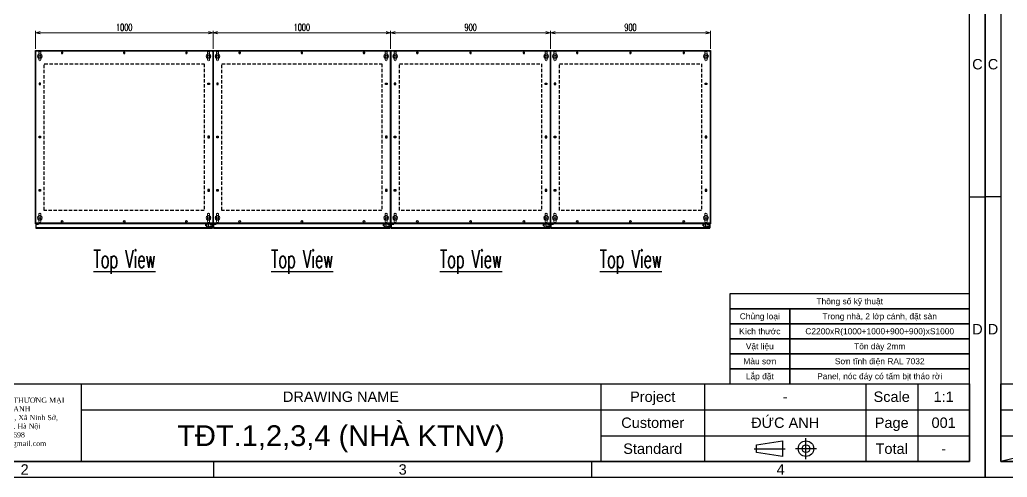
# Model space of a CAD drawing. Header units: millimetres. Extents: x 173893 to 258446, y -176540 to -123824.
# Drawn here: x 185486 to 191045, y -143969 to -141393 of the extents above; entities that cross this region are included whole.
import ezdxf
from ezdxf.enums import TextEntityAlignment as Align

# ---------------------------------------------------------------- set-up
doc = ezdxf.new("R2010")
doc.units = ezdxf.units.MM
doc.header["$LTSCALE"] = 3
doc.linetypes.add('ACAD_ISO04W100', pattern=[30, 24, -3, 0, -3])
doc.linetypes.add('HIDDEN', pattern=[9.525, 6.35, -3.175])
doc.layers.add('@.0.DM. NÉT CHÍNH', color=7, linetype='Continuous', lineweight=25)
doc.layers.add('@.DM. KÍCH THƯỚC', color=8, linetype='Continuous', transparency=0.2)
for name, color, linetype in [('@.DM. NÉT CHÍNH', 7, 'Continuous'), ('@.DM. NÉT ĐỤC', 2, 'Continuous'), ('@.TEXT', 7, 'Continuous'), ('@.VISIBLE', 7, 'Continuous'), ('centerline', 6, 'ACAD_ISO04W100'), ('EQUIPMENT', 4, 'Continuous'), ('equipments', 2, 'Continuous')]:
    doc.layers.add(name, color=color, linetype=linetype)
doc.styles.add('Ann_w01', font='romans.shx', dxfattribs={"width": 0.6, "bigfont": 'chineset.shx'})
doc.styles.add('Arial', font='arial.ttf')
doc.dimstyles.new('Dim 01_SC20', dxfattribs={"dimscale": 20, "dimtxt": 2, "dimasz": 1.3, "dimexe": 0.5, "dimexo": 0.5, "dimgap": 0.5, "dimtad": 1, "dimdec": 1, "dimzin": 12, "dimdsep": 46, "dimtxsty": 'Ann_w01', "dimblk": 'OPEN30', "dimcen": 1.5, "dimclrd": 6, "dimclre": 6, "dimclrt": 3, "dimadec": 1, "dimazin": 3, "dimtm": 1e-09, "dimtfac": 1, "dimtdec": 1, "dimtix": 1, "dimtmove": 0, "dimatfit": 3, "dimldrblk": 'OPEN30', "dimfxl": 1, "dimtolj": 1, "dimlwd": 0, "dimlwe": 0, "dimarcsym": 0})

# ---------------------------------------------------------------- blocks, each defined once
blk = doc.blocks.new('Standard ISO')
at = {"color": 6}
for p, q in [((4, -2), (4, 2)), ((-6, 0), (0, 0)), ((6, 0), (2, 0))]:
    blk.add_line(p, q, dxfattribs=at)
blk.add_lwpolyline([(-0.5, 1.5), (-0.5, -1.5), (-5.5, -0.75), (-5.5, 0.75), (-0.5, 1.5)])
for radius in [1.5, 0.75]:
    blk.add_circle((4, 0), radius)
blk = doc.blocks.new('KHUNG BAN VE (Made by Tung)')
at = {"layer": '@.VISIBLE', "color": 8}
for p, q in [((3, 54), (0, 54)), ((294, 54), (297, 54)), ((123, 18), (123, 3)), ((223, 18), (223, 3)), ((243, 18), (243, 3)), ((274, 18), (274, 3)), ((284, 18), (284, 3)), ((3, 13), (73, 13)), ((123, 13), (294, 13)), ((3, 8), (73, 8)), ((23, 8), (3, 3)), ((223, 8), (294, 8)), ((148.5, 3), (148.5, 0)), ((221.25, 3), (221.25, 0))]:
    blk.add_line(p, q, dxfattribs=at)
for points in [[(0, 0), (297, 0), (297, 210), (0, 210)], [(3, 3), (294, 3), (294, 207), (3, 207)], [(3, 18), (294, 18), (294, 3), (3, 3)]]:
    blk.add_lwpolyline(points, close=True, dxfattribs=at)
blk.add_blockref('Standard ISO', (258.5, 5.5))
at = {"layer": '@.TEXT', "color": 1, "style": 'Arial'}
for s, p in [('C', (1.5, 79.5)), ('C', (295.5, 79.5)), ('D', (1.5, 28.5)), ('D', (295.5, 28.5)), ('2', (112.125, 1.5)), ('3', (184.875, 1.5)), ('4', (257.625, 1.5))]:
    blk.add_text(s, height=2, dxfattribs=at).set_placement(p, align=Align.MIDDLE_CENTER)
at = {"layer": '@.TEXT', "color": 2, "style": 'Arial'}
for s, p in [('DRAWING NAME', (173, 15.5)), ('Project', (233, 15.5)), ('Scale', (279, 15.5)), ('Customer', (233, 10.5)), ('Page', (279, 10.5)), ('Standard', (233, 5.5)), ('Total', (279, 5.5))]:
    blk.add_text(s, height=2, dxfattribs=at).set_placement(p, align=Align.MIDDLE_CENTER)
at = {"layer": '@.TEXT', "color": 1, "style": 'Arial'}
for tag, height, p in [('DESIGNER_NAME', 2, (38, 15.5)), ('PROJECT_CODE', 2, (258.5, 15.5)), ('SCALE', 2, (289, 15.5)), ('APPROVED_NAME', 2, (38, 10.5)), ('CUSTOMER_NAME', 2, (258.5, 10.5)), ('PAGE', 2, (289, 10.5)), ('DRAWING_NAME', 4, (173, 8)), ('TOTAL', 2, (289, 5.5))]:
    blk.add_attdef(tag, text='', height=height, dxfattribs=at).set_placement(p, align=Align.MIDDLE_CENTER)
at = {"layer": '@.VISIBLE', "color": 30, "insert": (106, 10.5), "char_height": 1, "attachment_point": 5, "style": 'Ann_w01'}
blk.add_mtext_dynamic_manual_height_columns('{\\fTimes New Roman|b0|i0|c0|p18;\\W1;CTY TNHH SẢN XUẤT & THƯƠNG MẠI CƠ ĐIỆN TUẤN ANH\\PĐịa chỉ: Bến phà Vạn Phúc, Xã Ninh Sở, Huyện Thanh Trì, TP. Hà Nội\\PMST: 01081588698\\PEmail: ctytuananh68@gmail.com}', width=28.70976, gutter_width=99.197, heights=[0], dxfattribs=at)
blk = doc.blocks.new('Bảng thông số (Made by Tung)')
at = {"color": 8}
for points in [[(-80, 25), (0, 25), (0, 30), (-80, 30)], [(-80, 20), (-60, 20), (-60, 25), (-80, 25)], [(-60, 20), (0, 20), (0, 25), (-60, 25)], [(-80, 15), (-60, 15), (-60, 20), (-80, 20)], [(-60, 15), (0, 15), (0, 20), (-60, 20)], [(-80, 10), (-60, 10), (-60, 15), (-80, 15)], [(-60, 10), (0, 10), (0, 15), (-60, 15)], [(-80, 5), (-60, 5), (-60, 10), (-80, 10)], [(-60, 5), (0, 5), (0, 10), (-60, 10)], [(-80, 0), (-60, 0), (-60, 5), (-80, 5)], [(-60, 0), (0, 0), (0, 5), (-60, 5)]]:
    blk.add_lwpolyline(points, close=True, dxfattribs=at)
at = {"color": 4, "style": 'Arial'}
for tag, p in [('FORM', (-30, 22.5)), ('SIZE', (-30, 17.5)), ('MATERIAL', (-30, 12.5)), ('PAINTING', (-30, 7.5)), ('ASSEMBLY', (-30, 2.5))]:
    blk.add_attdef(tag, text='', height=2, dxfattribs=at).set_placement(p, align=Align.MIDDLE_CENTER)
at = {"layer": '@.TEXT', "color": 1, "style": 'Arial'}
blk.add_text('Thông số kỹ thuật', height=2, dxfattribs=at).set_placement((-40, 27.5), align=Align.MIDDLE_CENTER)
at = {"layer": '@.TEXT', "color": 2, "style": 'Arial'}
for s, p in [('Chủng loại', (-70, 22.5)), ('Kích thước', (-70, 17.5)), ('Vật liệu', (-70, 12.5)), ('Màu sơn', (-70, 7.5)), ('Lắp đặt', (-70, 2.5))]:
    blk.add_text(s, height=2, dxfattribs=at).set_placement(p, align=Align.MIDDLE_CENTER)
blk = doc.blocks.new('_Open30')
at = {"color": 0, "linetype": 'ByBlock', "lineweight": -2}
for p, q in [((-1, 0.27), (0, 0)), ((0, 0), (-1, -0.27)), ((0, 0), (-1, 0))]:
    blk.add_line(p, q, dxfattribs=at)
blk = doc.blocks.new('*D621')
at = {"layer": '@.DM. KÍCH THƯỚC', "color": 6, "lineweight": 0, "transparency": 16777216}
for p, q in [((185574.2, -141556.4), (185574.2, -141456.4)), ((186548.2, -141466.4), (185600.2, -141466.4)), ((186574.2, -141556.4), (186574.2, -141456.4))]:
    blk.add_line(p, q, dxfattribs=at)
at = {"layer": 'Defpoints', "color": 0, "transparency": 16777216}
for p in [(185574.2, -141466.4), (185574.2, -141566.4), (186574.2, -141566.4)]:
    blk.add_point(p, dxfattribs=at)
at = {"layer": '@.DM. KÍCH THƯỚC', "color": 6, "lineweight": 0, "transparency": 16777216, "xscale": 26, "yscale": 26, "zscale": 26, "rotation": 180}
blk.add_blockref('_Open30', (185574.2, -141466.4), dxfattribs=at)
at = {"layer": '@.DM. KÍCH THƯỚC', "color": 6, "lineweight": 0, "transparency": 16777216, "xscale": 26, "yscale": 26, "zscale": 26}
blk.add_blockref('_Open30', (186574.2, -141466.4), dxfattribs=at)
at = {"layer": '@.DM. KÍCH THƯỚC', "color": 3, "transparency": 16777216, "insert": (186074.2, -141436.4), "char_height": 40, "attachment_point": 5, "style": 'Ann_w01'}
blk.add_mtext('\\A1;1000', dxfattribs=at)
blk = doc.blocks.new('HL011-1 Top')
at = {"layer": 'centerline'}
for p, q in [((-20.3, 18.5), (-20.3, 16.5)), ((-3.8, 0), (4.2, 0)), ((0.2, 4), (0.2, -4))]:
    blk.add_line(p, q, dxfattribs=at)
at = {"layer": 'EQUIPMENT'}
for points in [[(-26, 17.5), (-26, 5.8, 0.131652), (-25.9, 5.3), (-26, 5.5), (-28, 5.5), (-28, 17.5), (-15, 17.5), (-15, 0, 0.414214), (-13, -2), (-10.3, -2)], [(-9.9, -3), (-10.3, -2), (-4, 4.2, -1.496606), (0.2, -6), (-19.3, -6), (-20.5, -6), (-20.5, -4), (-20.5, -4)]]:
    blk.add_lwpolyline(points, format="xyb", dxfattribs=at)
blk.add_lwpolyline([(-25.9, 5.3), (-19.3, -6), (-18.8, -5)], dxfattribs=at)
blk.add_circle((0.2, 0), 3.5, dxfattribs=at)
blk = doc.blocks.new('Lifting Top')
at = {"layer": 'equipments', "color": 8, "lineweight": 0}
for p, q in [((6, 13.5), (-6, 13.5)), ((6, -13.5), (-6, -13.5))]:
    blk.add_line(p, q, dxfattribs=at)
at = {"layer": 'equipments', "lineweight": 0}
blk.add_lwpolyline([(0, 26), (0, 26, -0.414214), (6, 20), (6, -20, 0), (6, -20, -1), (-6, -20), (-6, 20, -0.414214)], format="xyb", close=True, dxfattribs=at)
for start, end in [(116.3878, 243.6122), (296.3878, 63.6122)]:
    blk.add_arc((0, 0), 13.5, start, end, dxfattribs=at)
blk = doc.blocks.new('*D623')
at = {"layer": '@.DM. KÍCH THƯỚC', "color": 6, "lineweight": 0, "transparency": 16777216}
for p, q in [((186574.2, -141556.4), (186574.2, -141456.4)), ((187548.2, -141466.4), (186600.2, -141466.4)), ((187574.2, -141556.4), (187574.2, -141456.4))]:
    blk.add_line(p, q, dxfattribs=at)
at = {"layer": 'Defpoints', "color": 0, "transparency": 16777216}
for p in [(186574.2, -141466.4), (186574.2, -141566.4), (187574.2, -141566.4)]:
    blk.add_point(p, dxfattribs=at)
at = {"layer": '@.DM. KÍCH THƯỚC', "color": 6, "lineweight": 0, "transparency": 16777216, "xscale": 26, "yscale": 26, "zscale": 26, "rotation": 180}
blk.add_blockref('_Open30', (186574.2, -141466.4), dxfattribs=at)
at = {"layer": '@.DM. KÍCH THƯỚC', "color": 6, "lineweight": 0, "transparency": 16777216, "xscale": 26, "yscale": 26, "zscale": 26}
blk.add_blockref('_Open30', (187574.2, -141466.4), dxfattribs=at)
at = {"layer": '@.DM. KÍCH THƯỚC', "color": 3, "transparency": 16777216, "insert": (187074.2, -141436.4), "char_height": 40, "attachment_point": 5, "style": 'Ann_w01'}
blk.add_mtext('\\A1;1000', dxfattribs=at)
blk = doc.blocks.new('*D625')
at = {"layer": '@.DM. KÍCH THƯỚC', "color": 6, "lineweight": 0, "transparency": 16777216}
for p, q in [((187574.2, -141556.4), (187574.2, -141456.4)), ((188448.2, -141466.4), (187600.2, -141466.4)), ((188474.2, -141556.4), (188474.2, -141456.4))]:
    blk.add_line(p, q, dxfattribs=at)
at = {"layer": 'Defpoints', "color": 0, "transparency": 16777216}
for p in [(187574.2, -141466.4), (187574.2, -141566.4), (188474.2, -141566.4)]:
    blk.add_point(p, dxfattribs=at)
at = {"layer": '@.DM. KÍCH THƯỚC', "color": 6, "lineweight": 0, "transparency": 16777216, "xscale": 26, "yscale": 26, "zscale": 26, "rotation": 180}
blk.add_blockref('_Open30', (187574.2, -141466.4), dxfattribs=at)
at = {"layer": '@.DM. KÍCH THƯỚC', "color": 6, "lineweight": 0, "transparency": 16777216, "xscale": 26, "yscale": 26, "zscale": 26}
blk.add_blockref('_Open30', (188474.2, -141466.4), dxfattribs=at)
at = {"layer": '@.DM. KÍCH THƯỚC', "color": 3, "transparency": 16777216, "insert": (188024.2, -141436.4), "char_height": 40, "attachment_point": 5, "style": 'Ann_w01'}
blk.add_mtext('\\A1;900', dxfattribs=at)
blk = doc.blocks.new('*D627')
at = {"layer": '@.DM. KÍCH THƯỚC', "color": 6, "lineweight": 0, "transparency": 16777216}
for p, q in [((188474.2, -141556.4), (188474.2, -141456.4)), ((189348.2, -141466.4), (188500.2, -141466.4)), ((189374.2, -141556.4), (189374.2, -141456.4))]:
    blk.add_line(p, q, dxfattribs=at)
at = {"layer": 'Defpoints', "color": 0, "transparency": 16777216}
for p in [(188474.2, -141466.4), (188474.2, -141566.4), (189374.2, -141566.4)]:
    blk.add_point(p, dxfattribs=at)
at = {"layer": '@.DM. KÍCH THƯỚC', "color": 6, "lineweight": 0, "transparency": 16777216, "xscale": 26, "yscale": 26, "zscale": 26, "rotation": 180}
blk.add_blockref('_Open30', (188474.2, -141466.4), dxfattribs=at)
at = {"layer": '@.DM. KÍCH THƯỚC', "color": 6, "lineweight": 0, "transparency": 16777216, "xscale": 26, "yscale": 26, "zscale": 26}
blk.add_blockref('_Open30', (189374.2, -141466.4), dxfattribs=at)
at = {"layer": '@.DM. KÍCH THƯỚC', "color": 3, "transparency": 16777216, "insert": (188924.2, -141436.4), "char_height": 40, "attachment_point": 5, "style": 'Ann_w01'}
blk.add_mtext('\\A1;900', dxfattribs=at)

msp = doc.modelspace()

# ---------------------------------------------------------------- linework, layer by layer
at = {"layer": '@.DM. NÉT CHÍNH'}
for points in [[(185574.2, -141566.4), (186574.2, -141566.4), (186574.2, -142541.4), (185574.2, -142541.4)], [(186574.2, -141566.4), (187574.2, -141566.4), (187574.2, -142541.4), (186574.2, -142541.4)], [(187574.2, -141566.4), (188474.2, -141566.4), (188474.2, -142541.4), (187574.2, -142541.4)], [(188474.2, -141566.4), (189374.2, -141566.4), (189374.2, -142541.4), (188474.2, -142541.4)]]:
    msp.add_lwpolyline(points, close=True, dxfattribs=at)
for points in [[(185581.2, -141568.4), (186567.2, -141568.4, -0.4142136), (186572.2, -141573.4), (186572.2, -142534.4, -0.4142136), (186567.2, -142539.4), (185581.2, -142539.4, -0.4142136), (185576.2, -142534.4), (185576.2, -141573.4, -0.4142136)], [(186581.2, -141568.4), (187567.2, -141568.4, -0.4142136), (187572.2, -141573.4), (187572.2, -142534.4, -0.4142136), (187567.2, -142539.4), (186581.2, -142539.4, -0.4142136), (186576.2, -142534.4), (186576.2, -141573.4, -0.4142136)], [(187581.2, -141568.4), (188467.2, -141568.4, -0.4142136), (188472.2, -141573.4), (188472.2, -142534.4, -0.4142136), (188467.2, -142539.4), (187581.2, -142539.4, -0.4142136), (187576.2, -142534.4), (187576.2, -141573.4, -0.4142136)], [(188481.2, -141568.4), (189367.2, -141568.4, -0.4142136), (189372.2, -141573.4), (189372.2, -142534.4, -0.4142136), (189367.2, -142539.4), (188481.2, -142539.4, -0.4142136), (188476.2, -142534.4), (188476.2, -141573.4, -0.4142136)]]:
    msp.add_lwpolyline(points, format="xyb", close=True, dxfattribs=at)
at = {"layer": '@.DM. NÉT CHÍNH', "color": 8, "linetype": 'HIDDEN'}
for points in [[(185624.2, -141641.4), (186524.2, -141641.4), (186524.2, -142466.4), (185624.2, -142466.4)], [(186624.2, -141641.4), (187524.2, -141641.4), (187524.2, -142466.4), (186624.2, -142466.4)], [(187624.2, -141641.4), (188424.2, -141641.4), (188424.2, -142466.4), (187624.2, -142466.4)], [(188524.2, -141641.4), (189324.2, -141641.4), (189324.2, -142466.4), (188524.2, -142466.4)]]:
    msp.add_lwpolyline(points, close=True, dxfattribs=at)
at = {"layer": '@.DM. NÉT CHÍNH', "color": 4}
for points in [[(185591.7, -142543.4), (185576.7, -142543.4), (185576.7, -142566.4), (186571.7, -142566.4), (186571.7, -142543.4), (186556.7, -142543.4), (186556.7, -142544.9), (186570.2, -142544.9), (186570.2, -142564.9), (185578.2, -142564.9), (185578.2, -142544.9), (185591.7, -142544.9)], [(186591.7, -142543.4), (186576.7, -142543.4), (186576.7, -142566.4), (187571.7, -142566.4), (187571.7, -142543.4), (187556.7, -142543.4), (187556.7, -142544.9), (187570.2, -142544.9), (187570.2, -142564.9), (186578.2, -142564.9), (186578.2, -142544.9), (186591.7, -142544.9)], [(187591.7, -142543.4), (187576.7, -142543.4), (187576.7, -142566.4), (188471.7, -142566.4), (188471.7, -142543.4), (188456.7, -142543.4), (188456.7, -142544.9), (188470.2, -142544.9), (188470.2, -142564.9), (187578.2, -142564.9), (187578.2, -142544.9), (187591.7, -142544.9)], [(188491.7, -142543.4), (188476.7, -142543.4), (188476.7, -142566.4), (189371.7, -142566.4), (189371.7, -142543.4), (189356.7, -142543.4), (189356.7, -142544.9), (189370.2, -142544.9), (189370.2, -142564.9), (188478.2, -142564.9), (188478.2, -142544.9), (188491.7, -142544.9)]]:
    msp.add_lwpolyline(points, close=True, dxfattribs=at)
at = {"layer": '@.DM. NÉT ĐỤC'}
for points in [[(185720.2, -141577.9), (185720.2, -141579.9, 1), (185728.2, -141579.9), (185728.2, -141577.9, 1)], [(186070.2, -141577.9), (186070.2, -141579.9, 1), (186078.2, -141579.9), (186078.2, -141577.9, 1)], [(186420.2, -141577.9), (186420.2, -141579.9, 1), (186428.2, -141579.9), (186428.2, -141577.9, 1)], [(186720.2, -141577.9), (186720.2, -141579.9, 1), (186728.2, -141579.9), (186728.2, -141577.9, 1)], [(187070.2, -141577.9), (187070.2, -141579.9, 1), (187078.2, -141579.9), (187078.2, -141577.9, 1)], [(187420.2, -141577.9), (187420.2, -141579.9, 1), (187428.2, -141579.9), (187428.2, -141577.9, 1)], [(187720.2, -141577.9), (187720.2, -141579.9, 1), (187728.2, -141579.9), (187728.2, -141577.9, 1)], [(188020.2, -141577.9), (188020.2, -141579.9, 1), (188028.2, -141579.9), (188028.2, -141577.9, 1)], [(188320.2, -141577.9), (188320.2, -141579.9, 1), (188328.2, -141579.9), (188328.2, -141577.9, 1)], [(188620.2, -141577.9), (188620.2, -141579.9, 1), (188628.2, -141579.9), (188628.2, -141577.9, 1)], [(188920.2, -141577.9), (188920.2, -141579.9, 1), (188928.2, -141579.9), (188928.2, -141577.9, 1)], [(189220.2, -141577.9), (189220.2, -141579.9, 1), (189228.2, -141579.9), (189228.2, -141577.9, 1)], [(185720.2, -142529.9), (185720.2, -142527.9, -1), (185728.2, -142527.9), (185728.2, -142529.9, -1)], [(186070.2, -142529.9), (186070.2, -142527.9, -1), (186078.2, -142527.9), (186078.2, -142529.9, -1)], [(186420.2, -142529.9), (186420.2, -142527.9, -1), (186428.2, -142527.9), (186428.2, -142529.9, -1)], [(186720.2, -142529.9), (186720.2, -142527.9, -1), (186728.2, -142527.9), (186728.2, -142529.9, -1)], [(187070.2, -142529.9), (187070.2, -142527.9, -1), (187078.2, -142527.9), (187078.2, -142529.9, -1)], [(187420.2, -142529.9), (187420.2, -142527.9, -1), (187428.2, -142527.9), (187428.2, -142529.9, -1)], [(187720.2, -142529.9), (187720.2, -142527.9, -1), (187728.2, -142527.9), (187728.2, -142529.9, -1)], [(188020.2, -142529.9), (188020.2, -142527.9, -1), (188028.2, -142527.9), (188028.2, -142529.9, -1)], [(188320.2, -142529.9), (188320.2, -142527.9, -1), (188328.2, -142527.9), (188328.2, -142529.9, -1)], [(188620.2, -142529.9), (188620.2, -142527.9, -1), (188628.2, -142527.9), (188628.2, -142529.9, -1)], [(188920.2, -142529.9), (188920.2, -142527.9, -1), (188928.2, -142527.9), (188928.2, -142529.9, -1)], [(189220.2, -142529.9), (189220.2, -142527.9, -1), (189228.2, -142527.9), (189228.2, -142529.9, -1)]]:
    msp.add_lwpolyline(points, format="xyb", close=True, dxfattribs=at)
for points in [[(185594.7, -141758.4), (185603.7, -141758.4), (185603.7, -141749.4), (185594.7, -141749.4)], [(186553.7, -141758.4), (186544.7, -141758.4), (186544.7, -141749.4), (186553.7, -141749.4)], [(186594.7, -141758.4), (186603.7, -141758.4), (186603.7, -141749.4), (186594.7, -141749.4)], [(187553.7, -141758.4), (187544.7, -141758.4), (187544.7, -141749.4), (187553.7, -141749.4)], [(187594.7, -141758.4), (187603.7, -141758.4), (187603.7, -141749.4), (187594.7, -141749.4)], [(188453.7, -141758.4), (188444.7, -141758.4), (188444.7, -141749.4), (188453.7, -141749.4)], [(188494.7, -141758.4), (188503.7, -141758.4), (188503.7, -141749.4), (188494.7, -141749.4)], [(189353.7, -141758.4), (189344.7, -141758.4), (189344.7, -141749.4), (189353.7, -141749.4)], [(185594.7, -142049.4), (185603.7, -142049.4), (185603.7, -142058.4), (185594.7, -142058.4)], [(186553.7, -142049.4), (186544.7, -142049.4), (186544.7, -142058.4), (186553.7, -142058.4)], [(186594.7, -142049.4), (186603.7, -142049.4), (186603.7, -142058.4), (186594.7, -142058.4)], [(187553.7, -142049.4), (187544.7, -142049.4), (187544.7, -142058.4), (187553.7, -142058.4)], [(187594.7, -142049.4), (187603.7, -142049.4), (187603.7, -142058.4), (187594.7, -142058.4)], [(188453.7, -142049.4), (188444.7, -142049.4), (188444.7, -142058.4), (188453.7, -142058.4)], [(188494.7, -142049.4), (188503.7, -142049.4), (188503.7, -142058.4), (188494.7, -142058.4)], [(189353.7, -142049.4), (189344.7, -142049.4), (189344.7, -142058.4), (189353.7, -142058.4)], [(185594.7, -142349.4), (185603.7, -142349.4), (185603.7, -142358.4), (185594.7, -142358.4)], [(186553.7, -142349.4), (186544.7, -142349.4), (186544.7, -142358.4), (186553.7, -142358.4)], [(186594.7, -142349.4), (186603.7, -142349.4), (186603.7, -142358.4), (186594.7, -142358.4)], [(187553.7, -142349.4), (187544.7, -142349.4), (187544.7, -142358.4), (187553.7, -142358.4)], [(187594.7, -142349.4), (187603.7, -142349.4), (187603.7, -142358.4), (187594.7, -142358.4)], [(188453.7, -142349.4), (188444.7, -142349.4), (188444.7, -142358.4), (188453.7, -142358.4)], [(188494.7, -142349.4), (188503.7, -142349.4), (188503.7, -142358.4), (188494.7, -142358.4)], [(189353.7, -142349.4), (189344.7, -142349.4), (189344.7, -142358.4), (189353.7, -142358.4)]]:
    msp.add_lwpolyline(points, close=True, dxfattribs=at)
for centre in [(185599.2, -141598.9), (186549.2, -141598.9), (186599.2, -141598.9), (187549.2, -141598.9), (187599.2, -141598.9), (188449.2, -141598.9), (188499.2, -141598.9), (189349.2, -141598.9), (185599.2, -142508.9), (186549.2, -142508.9), (186599.2, -142508.9), (187549.2, -142508.9), (187599.2, -142508.9), (188449.2, -142508.9), (188499.2, -142508.9), (189349.2, -142508.9)]:
    msp.add_circle(centre, 6.5, dxfattribs=at)

# ---------------------------------------------------------------- block references
at = {"xscale": 16.875, "yscale": 16.875, "zscale": 16.875}
msp.add_blockref('Bảng thông số (Made by Tung)', (190833.6, -143442.43), dxfattribs=at).add_auto_attribs({'MATERIAL': 'Tôn dày 2mm', 'ASSEMBLY': 'Panel, nóc đáy có tấm bịt tháo rời', 'PAINTING': 'Sơn tĩnh điện RAL 7032', 'SIZE': 'C2200xR(1000+1000+900+900)xS1000', 'FORM': 'Trong nhà, 2 lớp cánh, đặt sàn'})
at = {"layer": '@.VISIBLE'}
ref = msp.add_blockref('KHUNG BAN VE (Made by Tung)', (182234.1, -143968.93), dxfattribs=dict(at, xscale=29.25, yscale=29.25, zscale=29.25))
ref.add_attrib('TOTAL', '-', dxfattribs={"layer": '@.TEXT', "color": 1, "height": 58.5, "style": 'Arial'}).set_placement((190687.35, -143808.06), align=Align.MIDDLE_CENTER)
ref.add_attrib('PAGE', '001', dxfattribs={"layer": '@.TEXT', "color": 1, "height": 58.5, "style": 'Arial'}).set_placement((190687.35, -143661.81), align=Align.MIDDLE_CENTER)
ref.add_attrib('SCALE', '1:1', dxfattribs={"layer": '@.TEXT', "color": 1, "height": 58.5, "style": 'Arial'}).set_placement((190687.35, -143515.56), align=Align.MIDDLE_CENTER)
ref.add_attrib('CUSTOMER_NAME', 'ĐỨC ANH', dxfattribs={"layer": '@.TEXT', "color": 1, "height": 58.5, "style": 'Arial'}).set_placement((189795.23, -143661.81), align=Align.MIDDLE_CENTER)
ref.add_attrib('PROJECT_CODE', '-', dxfattribs={"layer": '@.TEXT', "color": 1, "height": 58.5, "style": 'Arial'}).set_placement((189795.23, -143515.56), align=Align.MIDDLE_CENTER)
ref.add_attrib('DRAWING_NAME', 'TĐT.1,2,3,4 (NHÀ KTNV)', dxfattribs={"layer": '@.TEXT', "color": 1, "height": 117, "style": 'Arial'}).set_placement((187294.35, -143734.93), align=Align.MIDDLE_CENTER)
at = {"layer": '@.VISIBLE', "xscale": 29.25, "yscale": 29.25, "zscale": 29.25}
msp.add_blockref('KHUNG BAN VE (Made by Tung)', (190921.35, -143968.93), dxfattribs=at)
at = {"layer": 'equipments'}
for name, p in [('Lifting Top', (185599.2, -141598.9)), ('Lifting Top', (186549.2, -141598.9)), ('Lifting Top', (186599.2, -141598.9)), ('Lifting Top', (187549.2, -141598.9)), ('Lifting Top', (187599.2, -141598.9)), ('Lifting Top', (188449.2, -141598.9)), ('Lifting Top', (188499.2, -141598.9)), ('Lifting Top', (189349.2, -141598.9)), ('Lifting Top', (185599.2, -142508.9)), ('Lifting Top', (186549.2, -142508.9)), ('Lifting Top', (186599.2, -142508.9)), ('Lifting Top', (187549.2, -142508.9)), ('Lifting Top', (187599.2, -142508.9)), ('Lifting Top', (188449.2, -142508.9)), ('Lifting Top', (188499.2, -142508.9)), ('Lifting Top', (189349.2, -142508.9)), ('HL011-1 Top', (186562, -142558.9)), ('HL011-1 Top', (187562, -142558.9)), ('HL011-1 Top', (188462, -142558.9)), ('HL011-1 Top', (189362, -142558.9))]:
    msp.add_blockref(name, p, dxfattribs=at)

# ---------------------------------------------------------------- texts
at = {"layer": '@.0.DM. NÉT CHÍNH', "color": 2, "style": 'Ann_w01', "width": 0.6}
for p in [(186076.2, -142740.61), (187076.2, -142740.61), (188026.2, -142740.61), (188926.2, -142740.61)]:
    msp.add_text('%%UTop View', height=100, dxfattribs=at).set_placement(p, align=Align.MIDDLE_CENTER)

# ---------------------------------------------------------------- dimensions: what is measured, and where the dimension line sits
at = {"layer": '@.DM. KÍCH THƯỚC'}
for base, p1, p2, picture, middle in [((185574.2, -141466.4), (186574.2, -141566.4), (185574.2, -141566.4), '*D621', (186074.2, -141436.4)), ((186574.2, -141466.4), (187574.2, -141566.4), (186574.2, -141566.4), '*D623', (187074.2, -141436.4)), ((187574.2, -141466.4), (188474.2, -141566.4), (187574.2, -141566.4), '*D625', (188024.2, -141436.4)), ((188474.2, -141466.4), (189374.2, -141566.4), (188474.2, -141566.4), '*D627', (188924.2, -141436.4))]:
    dim = msp.add_linear_dim(base=base, p1=p1, p2=p2, dimstyle='Dim 01_SC20', dxfattribs=at)
    dim.commit()
    dim.dimension.update_dxf_attribs({"geometry": picture, "text_midpoint": middle})

doc.saveas('drawing.dxf')
